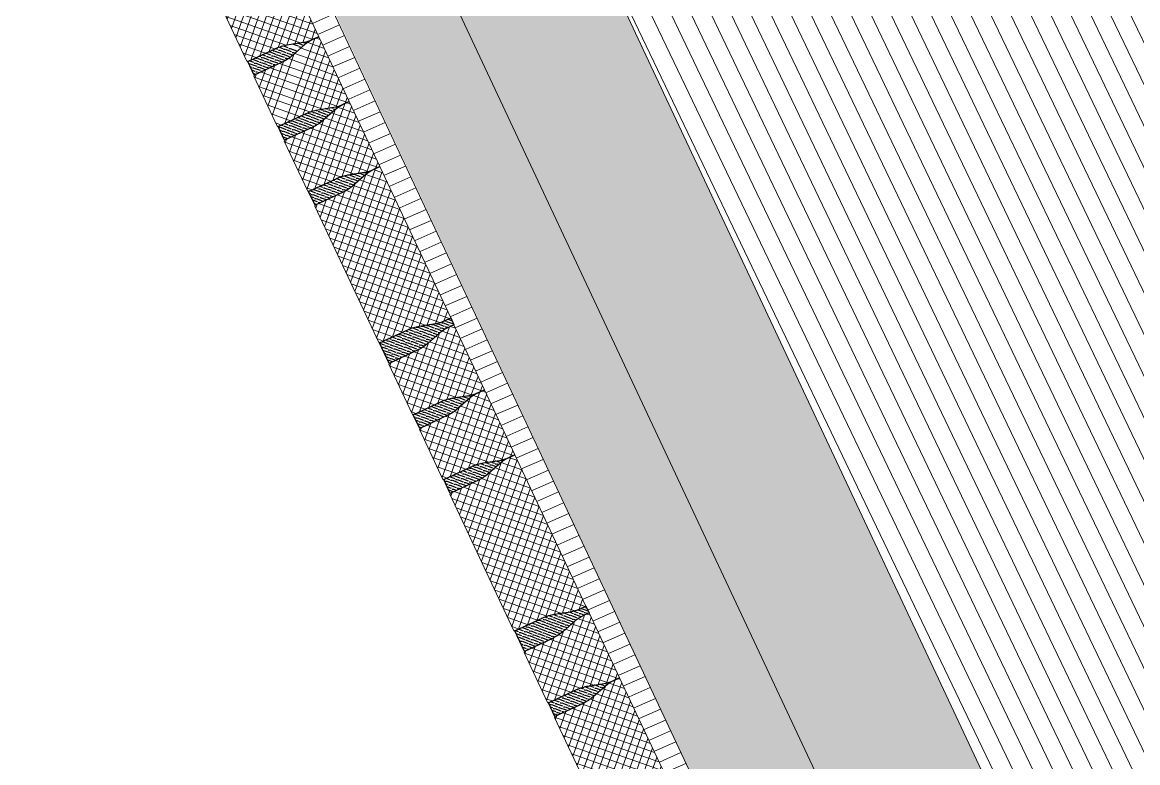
# Model space of a CAD drawing. Header units: metres. Extents: x 679304 to 680626, y 2747329 to 2750056.
# Drawn here: x 679478.939 to 679480.414, y 2747419.595 to 2747420.575 of the extents above; entities that cross this region are included whole.
import ezdxf

# ---------------------------------------------------------------- set-up
doc = ezdxf.new("R2010")
doc.units = ezdxf.units.M
doc.layers.add('-aux', color=50, linetype='Continuous', plot=False)
for name, color, linetype, lineweight in [('02-L-projecció', 6, 'Continuous', 5), ('02-L-seccionat', 4, 'Continuous', 5), ('3-TR Formigó', 252, 'Continuous', 0), ('3-TR terra compactada', 45, 'Continuous', 0), ('3-TR Tot-u', 37, 'Continuous', 0)]:
    doc.layers.add(name, color=color, linetype=linetype, lineweight=lineweight)
doc.layers.add('3-TR sorra granitica', color=254, linetype='Continuous', lineweight=0, true_color=0xf2dac9)
doc.layers.add('3-TR tot_u', color=8, linetype='Continuous', lineweight=5, true_color=0x787878)
doc.layers.add('EIT_3 TR sorra', color=9, linetype='Continuous', true_color=0xd8ceb0)
pattern_1 = [(43.98579928964267, (42.70210369779046, -17.56405656924471), (0.0019272751255722, 0.006603891924044), [0.0085328125000001, -0.0017065625, 0, -0.0017065625])]
pattern_2 = [(45.00024237466996, (-37.53245830153796, 32.3443432492204), (-0.0067352205821938, 0.0067351635992895), []), (135.0002423746699, (-37.53245830153796, 32.3443432492204), (-0.0067351635992895, -0.0067352205821938), [])]

# ---------------------------------------------------------------- blocks, each defined once
blk = doc.blocks.new('WTF Without Channel')
at = {"layer": '3-TR Formigó'}
h = blk.add_hatch(dxfattribs=at)
h.set_pattern_fill('ANSI37', color=256, scale=0.003, angle=-18.27580023555104, style=0)
h.set_pattern_definition([(45.00024237466996, (-37.85864819437016, 32.34688892681152), (-0.0067352205821938, 0.0067351635992895), []), (135.0002423746699, (-37.85864819437016, 32.34688892681152), (-0.0067351635992895, -0.0067352205821938), [])])
edge = h.paths.add_edge_path()
edge.add_line((5.274335849194493, 1.1865474563092), (5.274399716968353, 1.194742986466736))
edge.add_arc((5.225983627799663, 1.195120307008794), 0.0484175594302528, 359.5534865104954, 375.5525056368843)
edge.add_line((5.272628385669257, 1.208102087490261), (5.266843548373024, 1.228887534234673))
edge.add_arc((5.321895795953257, 1.244209227711642), 0.0571445907732082, 179.5534966429166, 195.552515769199, ccw=False)
edge.add_line((5.264752940370406, 1.244654548354447), (5.265073423835154, 1.285778574179858))
edge.add_line((5.265073423835154, 1.285778574179858), (5.26427624314342, 1.285784787964076))
edge.add_line((5.26427624314342, 1.285784787964076), (5.264282820609103, 1.286628837697208))
edge.add_line((5.264282820609103, 1.286628837697208), (5.118461378014352, 1.28776524309069))
edge.add_line((5.118461378014352, 1.28776524309069), (5.118454801712822, 1.286921189632267))
edge.add_line((5.118454801712822, 1.286921189632267), (5.117657619856935, 1.286927408538759))
edge.add_line((5.117657619856935, 1.286927408538759), (5.117337135460864, 1.245803379453719))
edge.add_arc((5.060194282650558, 1.246248700663744), 0.0571445880051682, 343.5544769262674, 359.5534960525498, ccw=False)
edge.add_line((5.115001048057045, 1.230070863850415), (5.108892967088785, 1.209378096275032))
edge.add_arc((5.155329727484884, 1.195670911872649), 0.0484175548776032, 163.5544746877584, 179.5534938141473)
edge.add_line((5.106913642820607, 1.196048226207495), (5.106849773184102, 1.187852697446943))
edge.add_line((5.106849773184102, 1.187852697446943), (5.274335849194493, 1.1865474563092))
h = blk.add_hatch(dxfattribs=at)
h.set_pattern_fill('ANSI37', color=256, scale=0.003, angle=-18.27580023555104, style=0)
h.set_pattern_definition([(45.00024237466996, (-37.85864822114568, 32.34688535891474), (-0.0067352205821938, 0.0067351635992895), []), (135.0002423746699, (-37.85864822114568, 32.34688535891474), (-0.0067351635992895, -0.0067352205821938), [])])
edge = h.paths.add_edge_path()
edge.add_line((5.369295995312448, 1.185800286941231), (5.369359866345938, 1.193995817564428))
edge.add_arc((5.320943770693511, 1.194373128035915), 0.0484175658353127, 359.5534984871145, 375.5525176135034)
edge.add_line((5.367588532020043, 1.207354919984937), (5.361803694258149, 1.228140365798027))
edge.add_arc((5.41685594076368, 1.243462054900217), 0.0571445885648837, 179.5534927060823, 195.5525118323647, ccw=False)
edge.add_line((5.359713087419684, 1.24390737945214), (5.360033572048585, 1.285031404346228))
edge.add_line((5.360033572048585, 1.285031404346228), (5.359236390425529, 1.285037616733462))
edge.add_line((5.359236390425529, 1.285037616733462), (5.359242969288196, 1.285881668794901))
edge.add_line((5.359242969288196, 1.285881668794901), (5.285947400706525, 1.286452869419009))
edge.add_line((5.285947400706525, 1.286452869419009), (5.285940822076689, 1.285608818754554))
edge.add_line((5.285940822076689, 1.285608818754554), (5.285143640220802, 1.285615034401417))
edge.add_line((5.285143640220802, 1.285615034401417), (5.284823156523223, 1.244491005316377))
edge.add_arc((5.227680307259307, 1.244936325335284), 0.0571445844496047, 343.55447809279025, 359.5534972190727, ccw=False)
edge.add_line((5.282487069585066, 1.228758490644396), (5.276378987685482, 1.208065721672029))
edge.add_arc((5.322815746541218, 1.194358538330866), 0.0484175530998214, 163.5544753761503, 179.5534945025393)
edge.add_line((5.274399663650136, 1.194735852070153), (5.274335796109106, 1.186540322843939))
edge.add_line((5.274335796109106, 1.186540322843939), (5.369295995312448, 1.185800286941231))
h = blk.add_hatch(dxfattribs=at)
h.set_pattern_fill('ANSI37', color=256, scale=0.003, angle=-18.27580023555104, style=0)
h.set_pattern_definition([(45.00024237466996, (-37.95360845154833, 32.34762182738632), (-0.0067352205821938, 0.0067351635992895), []), (135.0002423746699, (-37.95360845154833, 32.34762182738632), (-0.0067351635992895, -0.0067352205821938), [])])
edge = h.paths.add_edge_path()
edge.add_line((5.600525742259513, 1.184001780115068), (5.60058961212885, 1.192197308875621))
edge.add_arc((5.552173522028837, 1.192574622790563), 0.0484175603099021, 359.553494361161, 375.55251348755)
edge.add_line((5.598818278967108, 1.205556409899146), (5.593033440972384, 1.226341855712235))
edge.add_arc((5.648085697185758, 1.241663547868189), 0.0571445987360555, 179.5534930460487, 195.552512172331, ccw=False)
edge.add_line((5.590942833668258, 1.242108872160316), (5.591263318529989, 1.283232897985727))
edge.add_line((5.591263318529989, 1.283232897985727), (5.590466137139763, 1.2832391099073))
edge.add_line((5.590466137139763, 1.2832391099073), (5.590472714139785, 1.284083159174771))
edge.add_line((5.590472714139785, 1.284083159174771), (5.390907326110344, 1.285638398956508))
edge.add_line((5.390907326110344, 1.285638398956508), (5.390900746782016, 1.284794347826392))
edge.add_line((5.390900746782016, 1.284794347826392), (5.390103567021604, 1.284800564404577))
edge.add_line((5.390103567021604, 1.284800564404577), (5.389783081461381, 1.243676535785199))
edge.add_arc((5.332640222722451, 1.244121851093564), 0.0571445938876214, 343.5544828896844, 359.5535020159669, ccw=False)
edge.add_line((5.387446995454546, 1.22794401831925), (5.381338913089301, 1.207251251675189))
edge.add_arc((5.427775675607842, 1.193544070353533), 0.0484175560410483, 163.5544788952981, 179.5534980216869)
edge.add_line((5.379359589752446, 1.193921381141991), (5.379295720581602, 1.185725851915777))
edge.add_line((5.379295720581602, 1.185725851915777), (5.600525742259513, 1.184001780115068))
h = blk.add_hatch(dxfattribs=at)
h.set_pattern_fill('ANSI37', color=256, scale=0.003, angle=-18.27580023555104, style=0)
h.set_pattern_definition(pattern_2)
edge = h.paths.add_edge_path()
edge.add_line((5.695485915851485, 1.183258177246899), (5.69554978548799, 1.191453707404435))
edge.add_arc((5.647133686522005, 1.191831018341583), 0.0484175691523993, 359.5534979666397, 375.5525170930286)
edge.add_line((5.693778451162096, 1.204812810756267), (5.687993614331524, 1.225598255638034))
edge.add_arc((5.743045863917782, 1.240919946862665), 0.0571445921018824, 179.5534939280256, 195.5525130543081, ccw=False)
edge.add_line((5.685903007027398, 1.241365270223469), (5.686223491423469, 1.282489295117557))
edge.add_line((5.686223491423469, 1.282489295117557), (5.685426309800412, 1.282495507970453))
edge.add_line((5.685426309800412, 1.282495507970453), (5.685432887731757, 1.283339558634907))
edge.add_line((5.685432887731757, 1.283339558634907), (5.612137319615747, 1.283910760190338))
edge.add_line((5.612137319615747, 1.283910760190338), (5.612130741218742, 1.283066708594561))
edge.add_line((5.612130741218742, 1.283066708594561), (5.611333559595685, 1.283072924241424))
edge.add_line((5.611333559595685, 1.283072924241424), (5.611013075898107, 1.241948895622045))
edge.add_arc((5.553870226517775, 1.242394216469342), 0.0571445845724725, 343.5544772631445, 359.55349638942687, ccw=False)
edge.add_line((5.608676988727118, 1.226216380950064), (5.602568907293196, 1.205523612443358))
edge.add_arc((5.649005666148934, 1.191816429102195), 0.0484175530998218, 163.5544753761504, 179.5534945025393)
edge.add_line((5.60058958325785, 1.192193742841483), (5.600525714785497, 1.183998213149608))
edge.add_line((5.600525714785497, 1.183998213149608), (5.695485915851485, 1.183258177246899))
h = blk.add_hatch(dxfattribs=at)
h.set_pattern_fill('ANSI37', color=256, scale=0.003, angle=-18.27580023555104, style=0)
h.set_pattern_definition(pattern_2)
edge = h.paths.add_edge_path()
edge.add_line((5.790446172796826, 1.182525208685548), (5.790510042666163, 1.190720738843084))
edge.add_arc((5.74209395044371, 1.191098049677298), 0.0484175624082699, 359.5534980262568, 375.5525171526459)
edge.add_line((5.788738708573099, 1.20407984033227), (5.782953871509697, 1.224865287076682))
edge.add_arc((5.83800612333481, 1.240186974392196), 0.057144593210645, 179.553489550203, 195.5525086764853, ccw=False)
edge.add_line((5.780863265369724, 1.240632302127779), (5.781183748601641, 1.281756327021867))
edge.add_line((5.781183748601641, 1.281756327021867), (5.780386567677076, 1.281762541271747))
edge.add_line((5.780386567677076, 1.281762541271747), (5.780393145608421, 1.282606590073556))
edge.add_line((5.780393145608421, 1.282606590073556), (5.707097577492412, 1.283177791163326))
edge.add_line((5.707097577492412, 1.283177791163326), (5.707090998629745, 1.282333739567548))
edge.add_line((5.707090998629745, 1.282333739567548), (5.706293817006688, 1.282339957542718))
edge.add_line((5.706293817006688, 1.282339957542718), (5.705973333076279, 1.241215927526355))
edge.add_arc((5.648830480731636, 1.241661245422822), 0.0571445875136986, 343.5544802448532, 359.55349937113573, ccw=False)
edge.add_line((5.703637246603783, 1.225483411923051), (5.697529164704199, 1.204790643882007))
edge.add_arc((5.743965922252403, 1.191083463258843), 0.048417551076305, 163.5544780229145, 179.5534971493036)
edge.add_line((5.695549841367345, 1.191460774745793), (5.695485972894992, 1.183265246450901))
edge.add_line((5.695485972894992, 1.183265246450901), (5.790446172796826, 1.182525208685548))
h = blk.add_hatch(dxfattribs=at)
h.set_pattern_fill('ANSI37', color=256, scale=0.003, angle=-18.27580023555104, style=0)
h.set_pattern_definition(pattern_2)
edge = h.paths.add_edge_path()
edge.add_line((6.021675892269875, 1.180723203346134), (6.021739761906381, 1.18891873350367))
edge.add_arc((5.973323678433484, 1.18929604648729), 0.0484175536757299, 359.5534954021103, 375.5525145284992)
edge.add_line((6.01996842874464, 1.20227783266455), (6.014183591215576, 1.223063280340284))
edge.add_arc((6.069235839494302, 1.238384968846917), 0.0571445901134709, 179.553491654123, 195.5525107804054, ccw=False)
edge.add_line((6.012092984609942, 1.238830294460059), (6.012413468773182, 1.27995432028547))
edge.add_line((6.012413468773182, 1.27995432028547), (6.011616286218803, 1.279960532207042))
edge.add_line((6.011616286218803, 1.279960532207042), (6.011622864848639, 1.280804581940174))
edge.add_line((6.011622864848639, 1.280804581940174), (5.812057475887876, 1.282359822187573))
edge.add_line((5.812057475887876, 1.282359822187573), (5.812050896559547, 1.281515771057457))
edge.add_line((5.812050896559547, 1.281515771057457), (5.811253717031966, 1.28152198670432))
edge.add_line((5.811253717031966, 1.28152198670432), (5.810933231937404, 1.240397959481925))
edge.add_arc((5.753790369302841, 1.240843278466576), 0.0571445978117862, 343.55447923422247, 359.553498360505, ccw=False)
edge.add_line((5.808597144766416, 1.224665441084654), (5.802489062866833, 1.203972673043609))
edge.add_arc((5.848925817450725, 1.190265495371275), 0.0484175473978751, 163.5544803788848, 179.5534995052736)
edge.add_line((5.80050974022847, 1.190642804838717), (5.800445871057625, 1.18244727421552))
edge.add_line((5.800445871057625, 1.18244727421552), (6.021675892269875, 1.180723203346134))
h = blk.add_hatch(dxfattribs=at)
h.set_pattern_fill('ANSI37', color=256, scale=0.003, angle=-18.27580023555104, style=0)
h.set_pattern_definition([(45.00024237466996, (-37.11130812451925, 32.34106824081391), (-0.0067352205821938, 0.0067351635992895), []), (135.0002423746699, (-37.11130812451925, 32.34106824081391), (-0.0067351635992895, -0.0067352205821938), [])])
edge = h.paths.add_edge_path()
edge.add_line((6.116636092870201, 1.179983167909086), (6.116699962972369, 1.188178697600961))
edge.add_arc((6.06828386897672, 1.188556007839618), 0.0484175641767699, 359.5534987473519, 375.5525178737408)
edge.add_line((6.114928628646474, 1.201537799555809), (6.109143791350241, 1.22232324583456))
edge.add_arc((6.164196041169329, 1.237644935402411), 0.0571445918819698, 179.5534922650938, 195.5525113913764, ccw=False)
edge.add_line((6.107053184511777, 1.238090260419995), (6.107373668442185, 1.279214284382761))
edge.add_line((6.107373668442185, 1.279214284382761), (6.10657648705196, 1.279220497701317))
edge.add_line((6.10657648705196, 1.279220497701317), (6.106583065914627, 1.280064548831433))
edge.add_line((6.106583065914627, 1.280064548831433), (6.033287496867295, 1.28063574898988))
edge.add_line((6.033287496867295, 1.28063574898988), (6.03328091870312, 1.279791697859764))
edge.add_line((6.03328091870312, 1.279791697859764), (6.032483737545724, 1.279797915369273))
edge.add_line((6.032483737545724, 1.279797915369273), (6.032163253382485, 1.238673886284233))
edge.add_arc((5.975020402461789, 1.239119206070309), 0.0571445861045191, 343.55447833917515, 359.5534974654575, ccw=False)
edge.add_line((6.029827166444327, 1.22294137114659), (6.023719084544744, 1.202248601708562))
edge.add_arc((6.070155841627286, 1.18854141777184), 0.0484175515677744, 163.5544741061691, 179.5534932325581)
edge.add_line((6.021739760276567, 1.188918732572347), (6.021675892269875, 1.180723203346134))
edge.add_line((6.021675892269875, 1.180723203346134), (6.116636092870201, 1.179983167909086))
h = blk.add_hatch(dxfattribs=at)
h.set_pattern_fill('ANSI37', color=256, scale=0.003, angle=-18.27580023555104, style=0)
h.set_pattern_definition([(45.00024237466996, (-37.01634792415176, 32.3403282049112), (-0.0067352205821938, 0.0067351635992895), []), (135.0002423746699, (-37.01634792415176, 32.3403282049112), (-0.0067351635992895, -0.0067352205821938), [])])
edge = h.paths.add_edge_path()
edge.add_line((6.211596292772036, 1.179243132472039), (6.211660162874203, 1.187438661232591))
edge.add_arc((6.163244066147074, 1.187815976078856), 0.0484175669440744, 359.553493320212, 375.5525124466011)
edge.add_line((6.209888829712461, 1.200797764118761), (6.204103991484906, 1.221583209000528))
edge.add_arc((6.259156241071163, 1.23690490022516), 0.0571445921018824, 179.5534939280256, 195.5525130543081, ccw=False)
edge.add_line((6.20201338418078, 1.237350223585964), (6.20233386834402, 1.278474248945713))
edge.add_line((6.20233386834402, 1.278474248945713), (6.201536687186624, 1.27848046226427))
edge.add_line((6.201536687186624, 1.27848046226427), (6.2015432653508, 1.279324512928725))
edge.add_line((6.2015432653508, 1.279324512928725), (6.12824769700196, 1.279895714484156))
edge.add_line((6.12824769700196, 1.279895714484156), (6.128241118837784, 1.27905166335404))
edge.add_line((6.128241118837784, 1.27905166335404), (6.127443937214728, 1.279057879466564))
edge.add_line((6.127443937214728, 1.279057879466564), (6.127123453284319, 1.237933849915862))
edge.add_arc((6.06998060733396, 1.238379170400431), 0.0571445811397763, 343.5544776000207, 359.55349672630314, ccw=False)
edge.add_line((6.124787366346161, 1.222201336175204), (6.118679284679409, 1.201508566271514))
edge.add_arc((6.165116041878366, 1.187801383163182), 0.048417551444907, 163.5544750853557, 179.5534942117447)
edge.add_line((6.116699960644062, 1.1881786971353), (6.116636092870201, 1.179983167909086))
edge.add_line((6.116636092870201, 1.179983167909086), (6.211596292772036, 1.179243132472039))
h = blk.add_hatch(dxfattribs=at)
h.set_pattern_fill('ANSI37', color=256, scale=0.003, angle=-18.27580023555104, style=0)
h.set_pattern_definition([(45.00024237466996, (-36.75390167454939, 32.33827936230227), (-0.0067352205821938, 0.0067351635992895), []), (135.0002423746699, (-36.75390167454939, 32.33827936230227), (-0.0067351635992895, -0.0067352205821938), [])])
edge = h.paths.add_edge_path()
edge.add_line((6.379082369713749, 1.177937890868634), (6.379146236789118, 1.186133421026171))
edge.add_arc((6.330730146080064, 1.186510742629449), 0.0484175609788396, 359.5534852689248, 375.5525043953138)
edge.add_line((6.377374905722852, 1.199492522515357), (6.371590067495297, 1.220277969259769))
edge.add_arc((6.426642312344048, 1.235599658129129), 0.0571445869063404, 179.5534929265765, 195.552512052859, ccw=False)
edge.add_line((6.369499460656832, 1.236044982448221), (6.369819944354411, 1.27716900780797))
edge.add_line((6.369819944354411, 1.27716900780797), (6.369022762731354, 1.27717522205785))
edge.add_line((6.369022762731354, 1.27717522205785), (6.369029340895529, 1.278019272256643))
edge.add_line((6.369029340895529, 1.278019272256643), (6.223207898067947, 1.279155677650124))
edge.add_line((6.223207898067947, 1.279155677650124), (6.223201321533586, 1.278311624191702))
edge.add_line((6.223201321533586, 1.278311624191702), (6.22240413991053, 1.278317842166871))
edge.add_line((6.22240413991053, 1.278317842166871), (6.222083654815968, 1.237193814013154))
edge.add_arc((6.164940802238493, 1.2376391335664), 0.0571445877594331, 343.5544785855598, 359.55349771184234, ccw=False)
edge.add_line((6.21974756787781, 1.22146129840985), (6.21363948714238, 1.200768530368805))
edge.add_arc((6.260076243992092, 1.187061344775305), 0.0484175518135091, 163.5544721477969, 179.5534912741859)
edge.add_line((6.211660162408541, 1.187438661232591), (6.211596293004866, 1.179243131540716))
edge.add_line((6.211596293004866, 1.179243131540716), (6.379082369713749, 1.177937890868634))
at = {"layer": '3-TR sorra granitica'}
h = blk.add_hatch(dxfattribs=at)
h.set_pattern_fill('LINE', color=256, scale=0.005, angle=69.79554310522073, style=0)
h.set_pattern_definition([(88.07158571544173, (24.38160755960521, 250.1310369702987), (-0.0158660092037632, 0.0005342068383153), [])])
h.paths.add_polyline_path([(4.109838522367816, 1.19540117494762), (4.109838522367816, 1.164258395321668), (7.138061968705322, 1.140680318232626), (7.138295544872697, 1.170679409056902)])
at = {"layer": '3-TR terra compactada'}
h = blk.add_hatch(dxfattribs=at)
h.set_pattern_fill('LINE', color=256, scale=0.0075, style=0)
h.set_pattern_definition([(3.2e-15, (-0.0845599917398725, -1.595055404119194), (0, 0.0238125), [])])
h.paths.add_polyline_path([(-5.5362639912e-06, 0.8741881636903938), (-5.5362373756e-06, -0.7499505232405764), (7.645201560558568, -0.7499505230225632), (7.644030673154993, 0.7866132804195951), (4.536513713151984, 0.8108087480970578), (4.458066120157297, 1.011425611906631), (4.110179208653628, 1.01413429750308), (4.110179208653628, 0.464878128050252), (2.490238671648917, 0.464878128050252), (2.376964243046694, 0.8574036178634836)])
at = {"layer": '3-TR Tot-u'}
h = blk.add_hatch(dxfattribs=at)
h.set_pattern_fill('EARTH', color=256, scale=0.005, angle=-84.07414778341365)
h.set_pattern_definition([(275.9258522165863, (0.9099414530768278, 0.0002146673300789), (0.0348582512672567, -0.0283024260194916), [0.03175, -0.03175]), (275.9258522165863, (0.9217840800680932, 0.0014438845640345), (0.0348582512672567, -0.0283024260194916), [0.03175, -0.03175]), (275.9258522165863, (0.9336267070593585, 0.0026731017979911), (0.0348582512672567, -0.0283024260194916), [0.03175, -0.03175]), (5.925852216586344, (0.9379839884677654, -0.0008647014544456), (0.0283024260194916, 0.0348582512672567), [0.03175, -0.03175]), (5.925852216586344, (0.9392132057017214, -0.0127073284457113), (0.0283024260194916, 0.0348582512672567), [0.03175, -0.03175]), (5.925852216586344, (0.9404424229356775, -0.0245499554369761), (0.0283024260194916, 0.0348582512672567), [0.03175, -0.03175])])
h.paths.add_polyline_path([(4.458066120157297, 1.011425611906631), (4.536513713151984, 0.8108087480970578), (7.045310067276945, 0.7912749848995057), (7.045142306829839, 0.9912823533590024)])
at = {"layer": '3-TR tot_u'}
h = blk.add_hatch(dxfattribs=at)
h.set_pattern_fill('AR-CONC', color=256, scale=0.00025, angle=90.2767808814877)
h.set_pattern_definition([(158.5528234917087, (-29.71541550905886, 32.28352282687176), (-0.0107141402034254, 0.044447035376545), [0.0047625, -0.0523874999999999]), (103.5528234917086, (-29.71541550905886, 32.28352282687176), (-0.0424785118228859, -0.023550522021069), [0.00381, -0.0419101460425]), (209.0042681917087, (-29.71630835124734, 32.28722673493523), (-0.0531926501422748, 0.02089651386104), [0.0040475022, -0.04452256115]), (154.7370234917087, (-29.72745549922321, 32.27948195605625), (-0.0115985479611795, 0.0675920588494293), [0.00714375, -0.07858125]), (205.1883811017086, (-29.72842205000553, 32.28511462013323), (-0.0775261334246697, 0.0365851644947411), [0.006071255785, -0.0667839020399999]), (99.7369746617087, (-29.72745549922321, 32.27948195605625), (-0.0775261334228526, 0.0365851644989041), [0.0057149917675, -0.06286493298]), (129.5528234917087, (-29.72646593732271, 32.28651216837663), (0.0121775151172739, 0.0440684300330541), [0.0047625, -0.0523875]), (74.55282349170876, (-29.72646593732271, 32.28651216837663), (-0.0485699864642681, -3.6222662926e-06), [0.00381, -0.04191]), (180.0042684917087, (-29.72545114449668, 32.29018453766677), (-0.03639247154542, 0.0440648076110169), [0.0040475022, -0.0445224844]), (146.0528234917087, (-29.71541550905886, 32.28352282687176), (-0.0202858755293765, -0.0059938829911539), [0, -0.041402, 0, -0.042545, 0, -0.04206875]), (116.0528234917086, (-29.71541550905886, 32.28352282687176), (-0.029058715882956, 0.0078679387731884), [0, -0.024257, 0, -0.0404495, 0, -0.01603375]), (76.05282349170872, (-29.71090993808094, 32.2700982375731), (-0.0094277576651996, 0.0325917034802766), [0, -0.015875, 0, -0.04953, 0, -0.0657224999999999]), (66.05282349170874, (-29.70888950244035, 32.26407824249093), (-0.0178091657507807, 0.0330852106957734), [0, -0.0206375, 0, -0.032893, 0, -0.0466725])])
h.paths.add_polyline_path([(4.458066120157297, 1.011425611906631), (7.047019316645775, 0.9912677387549901), (7.138047511116834, 1.138823313425222), (4.399230425411283, 1.161888259763811)])
at = {"layer": 'EIT_3 TR sorra'}
h = blk.add_hatch(dxfattribs=at)
h.set_pattern_fill('ANSI36', color=256, scale=0.001075, angle=-1.014200710357326, style=0, double=1)
h.set_pattern_definition(pattern_1)
edge = h.paths.add_edge_path()
edge.add_line((5.274335822651799, 1.186543890740723), (5.274399691822644, 1.194739420432598))
edge.add_arc((5.225983610354938, 1.195116735668445), 0.0484175516881507, 359.5534927184855, 375.5525118445975)
edge.add_line((5.272628359359394, 1.208098519127816), (5.266843522994484, 1.228883970528841))
edge.add_arc((5.321895773539257, 1.244205666956671), 0.0571445944203903, 179.5534986963566, 195.552517822575, ccw=False)
edge.add_line((5.264752914293374, 1.244650985579938), (5.265073427094783, 1.285778505727649))
edge.add_line((5.265073427094783, 1.285778505727649), (5.285143696100156, 1.285622093360871))
edge.add_line((5.285143696100156, 1.285622093360871), (5.284823183531578, 1.244494573678822))
edge.add_arc((5.227680324210672, 1.244939893129119), 0.0571445945018568, 343.55447874143897, 359.5534978677499, ccw=False)
edge.add_line((5.28248709636059, 1.228762056212873), (5.276379014926668, 1.208069289103151))
edge.add_arc((5.322815766690156, 1.194362103379674), 0.0484175469721637, 163.5544702963147, 179.5534894225274)
edge.add_line((5.274399689959999, 1.19473942136392), (5.274335821953307, 1.186543890740723))
h = blk.add_hatch(dxfattribs=at)
h.set_pattern_fill('ANSI36', color=256, scale=0.001075, angle=-1.014200710357326, style=0, double=1)
h.set_pattern_definition(pattern_1)
edge = h.paths.add_edge_path()
edge.add_line((5.379295692874755, 1.1857223585248), (5.369295997873585, 1.185800287406892))
edge.add_line((5.369295997873585, 1.185800287406892), (5.369359866345938, 1.193995817564428))
edge.add_arc((5.320943784645401, 1.194373131143496), 0.0484175519080631, 359.553494681153, 375.5525138072649)
edge.add_line((5.367588533417027, 1.207354916259647), (5.361803696120794, 1.228140366729349))
edge.add_arc((5.416855942510137, 1.24346205665996), 0.0571445886750671, 179.5534935375803, 195.5525126637987, ccw=False)
edge.add_line((5.359713089049499, 1.243907380383462), (5.360033600686755, 1.28503490285948))
edge.add_line((5.360033600686755, 1.28503490285948), (5.390103566555943, 1.2848005653359))
edge.add_line((5.390103566555943, 1.2848005653359), (5.389783053521703, 1.243673040531576))
edge.add_arc((5.332640199403965, 1.244118359023587), 0.0571445892913794, 343.5544796615772, 359.5534987878881, ccw=False)
edge.add_line((5.387446966816376, 1.227940524462611), (5.381338885615285, 1.20724775781855))
edge.add_arc((5.427775641157992, 1.193540574942971), 0.0484175497905224, 163.5544747946497, 179.5534939208625)
edge.add_line((5.379359561579938, 1.193917889147997), (5.379295692874755, 1.1857223585248))
edge.add_line((5.379295692874755, 1.1857223585248), (5.369295997873585, 1.185800287406892))
h = blk.add_hatch(dxfattribs=at)
h.set_pattern_fill('ANSI36', color=256, scale=0.001075, angle=-1.014200710357326, style=0, double=1)
h.set_pattern_definition(pattern_1)
edge = h.paths.add_edge_path()
edge.add_line((5.600525742958005, 1.18400178058073), (5.600589609567713, 1.192197310738266))
edge.add_arc((5.552173519466865, 1.192574624653098), 0.0484175603107353, 359.553494361299, 375.5525134874109)
edge.add_line((5.598818276405971, 1.205556411761791), (5.593033440972384, 1.22634186083451))
edge.add_arc((5.648085692332063, 1.241663551463612), 0.057144593650697, 179.5534928760975, 195.5525120023159, ccw=False)
edge.add_line((5.590942833901088, 1.242108875885606), (5.591263345538344, 1.28323639696464))
edge.add_line((5.591263345538344, 1.28323639696464), (5.61133361570787, 1.283079985994846))
edge.add_line((5.61133361570787, 1.283079985994846), (5.611013102207969, 1.241952463518829))
edge.add_arc((5.553870252827739, 1.24239778436611), 0.0571445845723711, 343.55447726313025, 359.5534963894412, ccw=False)
edge.add_line((5.608677015036981, 1.226219948846847), (5.602568934534382, 1.205527181737125))
edge.add_arc((5.649005691035377, 1.191819993658378), 0.0484175521826412, 163.5544692103268, 179.5534883365395)
edge.add_line((5.600589609102051, 1.192197312600911), (5.600525742026682, 1.184001779649407))
h = blk.add_hatch(dxfattribs=at)
h.set_pattern_fill('ANSI36', color=256, scale=0.001075, angle=-1.014200710357326, style=0, double=1)
h.set_pattern_definition(pattern_1)
edge = h.paths.add_edge_path()
edge.add_line((5.695485891404267, 1.18325467966497), (5.695549758712466, 1.191450209822506))
edge.add_arc((5.647133671692348, 1.191827521614897), 0.0484175572135612, 359.5534968444409, 375.5525159705529)
edge.add_line((5.693778425085064, 1.204809309914709), (5.687993588720154, 1.22559475991875))
edge.add_arc((5.743045838655884, 1.240916448658243), 0.057144591772241, 179.5534914336609, 195.5525105598794, ccw=False)
edge.add_line((5.685902982114519, 1.241361774504185), (5.686223494450267, 1.282489295117557))
edge.add_line((5.686223494450267, 1.282489295117557), (5.70629376345564, 1.282332885079086))
edge.add_line((5.70629376345564, 1.282332885079086), (5.70597325018857, 1.241205362603069))
edge.add_arc((5.648830400691924, 1.24165068427874), 0.0571445846952384, 343.55447643348356, 359.5534955597945, ccw=False)
edge.add_line((5.703637162784751, 1.225472847931087), (5.697529082514982, 1.204780079890043))
edge.add_arc((5.743965840439924, 1.191072889921685), 0.0484175540832902, 163.5544675427484, 179.5534866689612)
edge.add_line((5.695549756616991, 1.191450210288167), (5.695485890472944, 1.183254678267986))
h = blk.add_hatch(dxfattribs=at)
h.set_pattern_fill('ANSI36', color=256, scale=0.001075, angle=-1.014200710357326, style=0, double=1)
h.set_pattern_definition(pattern_1)
edge = h.paths.add_edge_path()
edge.add_line((5.800445842652287, 1.182443781290204), (5.79044614881527, 1.182521710637957))
edge.add_line((5.79044614881527, 1.182521710637957), (5.790510015657808, 1.190717241261155))
edge.add_arc((5.742093935846881, 1.191094556264172), 0.0484175500296078, 359.5534929787227, 375.5525121048346)
edge.add_line((5.788738683194559, 1.204076339490712), (5.782953845898326, 1.224861789960415))
edge.add_arc((5.838006089206942, 1.240183477768585), 0.0571445851380687, 179.5534923156377, 195.5525114418561, ccw=False)
edge.add_line((5.780863239292692, 1.240628802683205), (5.781183751395609, 1.281756326556206))
edge.add_line((5.781183751395609, 1.281756326556206), (5.811253716100644, 1.281521986238659))
edge.add_line((5.811253716100644, 1.281521986238659), (5.810933203764896, 1.240394462831319))
edge.add_arc((5.75379035426825, 1.24083978450699), 0.0571445846952384, 343.55447643348356, 359.5534955597945, ccw=False)
edge.add_line((5.808597116361077, 1.224661948159337), (5.802489035392817, 1.203969180583954))
edge.add_arc((5.848925789278744, 1.190261997941205), 0.048417548135608, 163.554474503855, 179.5534936300679)
edge.add_line((5.80050971135747, 1.190639312379063), (5.800445842652287, 1.182443781290204))
edge.add_line((5.800445842652287, 1.182443781290204), (5.79044614881527, 1.182521710637957))
h = blk.add_hatch(dxfattribs=at)
h.set_pattern_fill('ANSI36', color=256, scale=0.001075, angle=-1.014200710357326, style=0, double=1)
h.set_pattern_definition(pattern_1)
edge = h.paths.add_edge_path()
edge.add_line((6.021675893434029, 1.180723204743117), (6.021739760043736, 1.188918733969331))
edge.add_arc((5.973323674680395, 1.189296045528892), 0.0484175555550183, 359.5534971046783, 375.5525162307902)
edge.add_line((6.019968426416333, 1.202277833595872), (6.014183591215576, 1.223063284996897))
edge.add_arc((6.069235839145283, 1.238384975988728), 0.0571445904435667, 179.5534941485519, 195.5525132747703, ccw=False)
edge.add_line((6.01209298391145, 1.238830299116671), (6.012413496247198, 1.279957818798721))
edge.add_line((6.012413496247198, 1.279957818798721), (6.032483765951063, 1.279801409225911))
edge.add_line((6.032483765951063, 1.279801409225911), (6.032163252683993, 1.238673886749894))
edge.add_arc((5.975020401414152, 1.239119209021124), 0.0571445864730207, 343.5544758502219, 359.55349497653265, ccw=False)
edge.add_line((6.029827165047343, 1.222941371612251), (6.023719084311913, 1.202248603105545))
edge.add_arc((6.070155837615764, 1.188541416320848), 0.0484175487499452, 163.5544696079227, 179.5534887341356)
edge.add_line((6.021739759112413, 1.188918734900654), (6.021675892269875, 1.180723203346134))
h = blk.add_hatch(dxfattribs=at)
h.set_pattern_fill('ANSI36', color=256, scale=0.001075, angle=-1.014200710357326, style=0, double=1)
h.set_pattern_definition(pattern_1)
edge = h.paths.add_edge_path()
edge.add_line((6.116636093801524, 1.179983168374747), (6.116699960178401, 1.188178698532284))
edge.add_arc((6.068283878477865, 1.188556012111352), 0.0484175519080631, 359.553494681153, 375.5525138072649)
edge.add_line((6.11492862724949, 1.201537797227502), (6.109143791583072, 1.22232324955985))
edge.add_arc((6.164196041053141, 1.2376449416129), 0.0571445922120656, 179.5534947595226, 195.5525138857411, ccw=False)
edge.add_line((6.107053184046115, 1.238090264145285), (6.107373695916201, 1.279217784292996))
edge.add_line((6.107373695916201, 1.279217784292996), (6.127443965620066, 1.279061374720186))
edge.add_line((6.127443965620066, 1.279061374720186), (6.127123452352996, 1.237933851312846))
edge.add_arc((6.069980602972766, 1.238379172160128), 0.0571445845723711, 343.55447726313025, 359.5534963894412, ccw=False)
edge.add_line((6.124787365182008, 1.222201336640865), (6.118679283980917, 1.201508568134159))
edge.add_arc((6.165116037168353, 1.187801380521073), 0.0484175488728124, 163.5544686287371, 179.5534877549499)
edge.add_line((6.116699958548586, 1.188178699929268), (6.116636092870201, 1.179983167443425))
h = blk.add_hatch(dxfattribs=at)
h.set_pattern_fill('ANSI36', color=256, scale=0.001075, angle=-1.014200710357326, style=0, double=1)
h.set_pattern_definition(pattern_1)
edge = h.paths.add_edge_path()
edge.add_line((6.211596293936189, 1.179243133403361), (6.211660160778727, 1.187438663095236))
edge.add_arc((6.163244069137517, 1.187815978071288), 0.0484175618593219, 359.5534931197292, 375.5525122458412)
edge.add_line((6.209888827849816, 1.200797764584422), (6.204103991717737, 1.221583215985448))
edge.add_arc((6.259156235026352, 1.236904903793618), 0.0571445851380687, 179.5534923156377, 195.5525114418561, ccw=False)
edge.add_line((6.202013385112103, 1.237350228708238), (6.202333896749358, 1.27847774932161))
edge.add_line((6.202333896749358, 1.27847774932161), (6.222404166686054, 1.278321339283139))
edge.add_line((6.222404166686054, 1.278321339283139), (6.222083652720492, 1.237193816807121))
edge.add_arc((6.164940800143117, 1.237639136360352), 0.0571445877593327, 343.55447858554584, 359.55349771185666, ccw=False)
edge.add_line((6.219747565782334, 1.221461301203818), (6.213639485046904, 1.200768535025418))
edge.add_arc((6.260076241664314, 1.18706134777506), 0.0484175520597739, 163.5544701895124, 179.5534893157251)
edge.add_line((6.211660159847404, 1.187438665889204), (6.211596293237697, 1.1792431329377))
at = {"layer": '-aux'}
for points in [[(5.274335821953307, 1.186543890740723), (5.274335822651799, 1.186543890740723), (5.274399691822644, 1.194739420432598, 0.0699225111475427), (5.272628359359394, 1.208098519127816), (5.266843522994484, 1.228883970528841, -0.0699225111480096), (5.264752914293374, 1.244650985579938), (5.265073427094783, 1.285778505727649), (5.285143696100156, 1.285622093360871), (5.284823183531578, 1.244494573678822, -0.0699225111484148), (5.28248709636059, 1.228762056212873), (5.276379014926668, 1.208069289103151, 0.0699225111479849), (5.274399689959999, 1.19473942136392), (5.274335821953307, 1.186543890740723), (5.274335822651799, 1.186543890740723)], [(5.379295692874755, 1.1857223585248), (5.369295997873585, 1.185800287406892), (5.369359866345938, 1.193995817564428, 0.0699225111475427), (5.367588533417027, 1.207354916259647), (5.361803696120794, 1.228140366729349, -0.0699225111480096), (5.359713089049499, 1.243907380383462), (5.360033600686755, 1.28503490285948), (5.390103566555943, 1.2848005653359), (5.389783053521703, 1.243673040531576, -0.0699225111484148), (5.387446966816376, 1.227940524462611), (5.381338885615285, 1.20724775781855, 0.0699225111479849), (5.379359561579938, 1.193917889147997), (5.379295692874755, 1.1857223585248), (5.369295997873585, 1.185800287406892)], [(5.600525742026682, 1.184001779649407), (5.600525742958005, 1.18400178058073), (5.600589609567713, 1.192197310738266, 0.0699225111475427), (5.598818276405971, 1.205556411761791), (5.593033440972384, 1.22634186083451, -0.0699225111480096), (5.590942833901088, 1.242108875885606), (5.591263345538344, 1.28323639696464), (5.61133361570787, 1.283079985994846), (5.611013102207969, 1.241952463518829, -0.0699225111484148), (5.608677015036981, 1.226219948846847), (5.602568934534382, 1.205527181737125, 0.0699225111479849), (5.600589609102051, 1.192197312600911), (5.600525742026682, 1.184001779649407), (5.600525742958005, 1.18400178058073)], [(5.695485890472944, 1.183254678267986), (5.695485891404267, 1.18325467966497), (5.695549758712466, 1.191450209822506, 0.0699225111475427), (5.693778425085064, 1.204809309914709), (5.687993588720154, 1.22559475991875, -0.0699225111480096), (5.685902982114519, 1.241361774504185), (5.686223494450267, 1.282489295117557), (5.70629376345564, 1.282332885079086), (5.70597325018857, 1.241205362603069, -0.0699225111484148), (5.703637162784751, 1.225472847931087), (5.697529082514982, 1.204780079890043, 0.0699225111479849), (5.695549756616991, 1.191450210288167), (5.695485890472944, 1.183254678267986), (5.695485891404267, 1.18325467966497)], [(5.800445842652287, 1.182443781290204), (5.79044614881527, 1.182521710637957), (5.790510015657808, 1.190717241261155, 0.0699225111475427), (5.788738683194559, 1.204076339490712), (5.782953845898326, 1.224861789960415, -0.0699225111480096), (5.780863239292692, 1.240628802683205), (5.781183751395609, 1.281756326556206), (5.811253716100644, 1.281521986238659), (5.810933203764896, 1.240394462831319, -0.0699225111484148), (5.808597116361077, 1.224661948159337), (5.802489035392817, 1.203969180583954, 0.0699225111479849), (5.80050971135747, 1.190639312379063), (5.800445842652287, 1.182443781290204), (5.79044614881527, 1.182521710637957)], [(6.021675892269875, 1.180723203346134), (6.021675893434029, 1.180723204743117), (6.021739760043736, 1.188918733969331, 0.0699225111475427), (6.019968426416333, 1.202277833595872), (6.014183591215576, 1.223063284996897, -0.0699225111480096), (6.01209298391145, 1.238830299116671), (6.012413496247198, 1.279957818798721), (6.032483765951063, 1.279801409225911), (6.032163252683993, 1.238673886749894, -0.0699225111484148), (6.029827165047343, 1.222941371612251), (6.023719084311913, 1.202248603105545, 0.0699225111479849), (6.021739759112413, 1.188918734900654), (6.021675892269875, 1.180723203346134), (6.021675893434029, 1.180723204743117)], [(6.116636092870201, 1.179983167443425), (6.116636093801524, 1.179983168374747), (6.116699960178401, 1.188178698532284, 0.0699225111475427), (6.11492862724949, 1.201537797227502), (6.109143791583072, 1.22232324955985, -0.0699225111480096), (6.107053184046115, 1.238090264145285), (6.107373695916201, 1.279217784292996), (6.127443965620066, 1.279061374720186), (6.127123452352996, 1.237933851312846, -0.0699225111484148), (6.124787365182008, 1.222201336640865), (6.118679283980917, 1.201508568134159, 0.0699225111479849), (6.116699958548586, 1.188178699929268), (6.116636092870201, 1.179983167443425), (6.116636093801524, 1.179983168374747)], [(6.211596293237697, 1.1792431329377), (6.211596293936189, 1.179243133403361), (6.211660160778727, 1.187438663095236, 0.0699225111475427), (6.209888827849816, 1.200797764584422), (6.204103991717737, 1.221583215985448, -0.0699225111480096), (6.202013385112103, 1.237350228708238), (6.202333896749358, 1.27847774932161), (6.222404166686054, 1.278321339283139), (6.222083652720492, 1.237193816807121, -0.0699225111484148), (6.219747565782334, 1.221461301203818), (6.213639485046904, 1.200768535025418, 0.0699225111479849), (6.211660159847404, 1.187438665889204), (6.211596293237697, 1.1792431329377), (6.211596293936189, 1.179243133403361)]]:
    blk.add_lwpolyline(points, format="xyb", dxfattribs=at)
at = {"layer": '02-L-projecció'}
for points in [[(7.138061970567967, 1.140680313576013), (4.109838522367816, 1.164258392993361)], [(7.045142306829839, 0.9912823533590024), (4.110179208653628, 1.01413429750308)], [(7.644030673154993, 0.7866132804195951), (4.536513713151984, 0.8108087480970578), (4.458066120157297, 1.011425611906631)]]:
    blk.add_lwpolyline(points, dxfattribs=at)
blk.add_lwpolyline([(-5.5362639912e-06, 0.8741881636903938), (-5.5362373756e-06, -0.7499505232405764), (7.645201560558568, -0.7499505230225632), (7.644030673154993, 0.7866132804195951), (4.536513713151984, 0.8108087480970578), (4.458066120157297, 1.011425611906631), (4.110179208653628, 1.01413429750308), (4.110179208653628, 0.464878128050252), (2.490238671648917, 0.464878128050252), (2.376964243046694, 0.8574036178634836)], close=True, dxfattribs=at)
at = {"layer": '02-L-seccionat'}
for points in [[(5.274335849194493, 1.1865474563092), (5.274399716968353, 1.194742986466736, 0.0699225111487571), (5.272628385669257, 1.208102087490261), (5.266843548373024, 1.228887534234673, -0.0699225111482901), (5.264752940370406, 1.244654548354447), (5.265073423835154, 1.285778574179858), (5.26427624314342, 1.285784787964076), (5.264282820609103, 1.286628837697208), (5.118461378014352, 1.28776524309069), (5.118454801712822, 1.286921189632267), (5.117657619856935, 1.286927408538759), (5.117337135460864, 1.245803379453719, -0.0699225111482901), (5.115001048057045, 1.230070863850415), (5.108892967088785, 1.209378096275032, 0.0699225111487571), (5.106913642820607, 1.196048226207495), (5.106849773184102, 1.187852697446943)], [(5.369295995312448, 1.185800286941231), (5.369359866345938, 1.193995817564428, 0.0699225111487571), (5.367588532020043, 1.207354919984937), (5.361803694258149, 1.228140365798027, -0.0699225111482901), (5.359713087419684, 1.24390737945214), (5.360033572048585, 1.285031404346228), (5.359236390425529, 1.285037616733462), (5.359242969288196, 1.285881668794901), (5.285947400706525, 1.286452869419009), (5.285940822076689, 1.285608818754554), (5.285143640220802, 1.285615034401417), (5.284823156523223, 1.244491005316377, -0.0699225111482901), (5.282487069585066, 1.228758490644396), (5.276378987685482, 1.208065721672029, 0.0699225111487571), (5.274399663650136, 1.194735852070153), (5.274335796109106, 1.186540322843939)], [(5.600525742259513, 1.184001780115068), (5.60058961212885, 1.192197308875621, 0.0699225111487571), (5.598818278967108, 1.205556409899146), (5.593033440972384, 1.226341855712235, -0.0699225111482901), (5.590942833668258, 1.242108872160316), (5.591263318529989, 1.283232897985727), (5.590466137139763, 1.2832391099073), (5.590472714139785, 1.284083159174771), (5.390907326110344, 1.285638398956508), (5.390900746782016, 1.284794347826392), (5.390103567021604, 1.284800564404577), (5.389783081461381, 1.243676535785199, -0.0699225111482901), (5.387446995454546, 1.22794401831925), (5.381338913089301, 1.207251251675189, 0.0699225111487571), (5.379359589752446, 1.193921381141991), (5.379295720581602, 1.185725851915777)], [(5.695485915851485, 1.183258177246899), (5.69554978548799, 1.191453707404435, 0.0699225111487571), (5.693778451162096, 1.204812810756267), (5.687993614331524, 1.225598255638034, -0.0699225111482901), (5.685903007027398, 1.241365270223469), (5.686223491423469, 1.282489295117557), (5.685426309800412, 1.282495507970453), (5.685432887731757, 1.283339558634907), (5.612137319615747, 1.283910760190338), (5.612130741218742, 1.283066708594561), (5.611333559595685, 1.283072924241424), (5.611013075898107, 1.241948895622045, -0.0699225111482901), (5.608676988727118, 1.226216380950064), (5.602568907293196, 1.205523612443358, 0.0699225111487571), (5.60058958325785, 1.192193742841483), (5.600525714785497, 1.183998213149608)], [(5.790446172796826, 1.182525208685548), (5.790510042666163, 1.190720738843084, 0.0699225111487571), (5.788738708573099, 1.20407984033227), (5.782953871509697, 1.224865287076682, -0.0699225111482901), (5.780863265369724, 1.240632302127779), (5.781183748601641, 1.281756327021867), (5.780386567677076, 1.281762541271747), (5.780393145608421, 1.282606590073556), (5.707097577492412, 1.283177791163326), (5.707090998629745, 1.282333739567548), (5.706293817006688, 1.282339957542718), (5.705973333076279, 1.241215927526355, -0.0699225111482901), (5.703637246603783, 1.225483411923051), (5.697529164704199, 1.204790643882007, 0.0699225111487571), (5.695549841367345, 1.191460774745793), (5.695485972894992, 1.183265246450901)], [(6.021675892269875, 1.180723203346134), (6.021739761906381, 1.18891873350367, 0.0699225111487571), (6.01996842874464, 1.20227783266455), (6.014183591215576, 1.223063280340284, -0.0699225111482901), (6.012092984609942, 1.238830294460059), (6.012413468773182, 1.27995432028547), (6.011616286218803, 1.279960532207042), (6.011622864848639, 1.280804581940174), (5.812057475887876, 1.282359822187573), (5.812050896559547, 1.281515771057457), (5.811253717031966, 1.28152198670432), (5.810933231937404, 1.240397959481925, -0.0699225111482901), (5.808597144766416, 1.224665441084654), (5.802489062866833, 1.203972673043609, 0.0699225111487571), (5.80050974022847, 1.190642804838717), (5.800445871057625, 1.18244727421552)], [(6.116636092870201, 1.179983167909086), (6.116699962972369, 1.188178697600961, 0.0699225111487571), (6.114928628646474, 1.201537799555809), (6.109143791350241, 1.22232324583456, -0.0699225111482901), (6.107053184511777, 1.238090260419995), (6.107373668442185, 1.279214284382761), (6.10657648705196, 1.279220497701317), (6.106583065914627, 1.280064548831433), (6.033287496867295, 1.28063574898988), (6.03328091870312, 1.279791697859764), (6.032483737545724, 1.279797915369273), (6.032163253382485, 1.238673886284233, -0.0699225111482901), (6.029827166444327, 1.22294137114659), (6.023719084544744, 1.202248601708562, 0.0699225111487571), (6.021739760276567, 1.188918732572347), (6.021675892269875, 1.180723203346134)], [(6.211596292772036, 1.179243132472039), (6.211660162874203, 1.187438661232591, 0.0699225111487571), (6.209888829712461, 1.200797764118761), (6.204103991484906, 1.221583209000528, -0.0699225111482901), (6.20201338418078, 1.237350223585964), (6.20233386834402, 1.278474248945713), (6.201536687186624, 1.27848046226427), (6.2015432653508, 1.279324512928725), (6.12824769700196, 1.279895714484156), (6.128241118837784, 1.27905166335404), (6.127443937214728, 1.279057879466564), (6.127123453284319, 1.237933849915862, -0.0699225111482901), (6.124787366346161, 1.222201336175204), (6.118679284679409, 1.201508566271514, 0.0699225111487571), (6.116699960644062, 1.1881786971353), (6.116636092870201, 1.179983167909086)], [(6.379082369713749, 1.177937890868634), (6.379146236789118, 1.186133421026171, 0.0699225111487571), (6.377374905722852, 1.199492522515357), (6.371590067495297, 1.220277969259769, -0.0699225111482901), (6.369499460656832, 1.236044982448221), (6.369819944354411, 1.27716900780797), (6.369022762731354, 1.27717522205785), (6.369029340895529, 1.278019272256643), (6.223207898067947, 1.279155677650124), (6.223201321533586, 1.278311624191702), (6.22240413991053, 1.278317842166871), (6.222083654815968, 1.237193814013154, -0.0699225111482901), (6.21974756787781, 1.22146129840985), (6.21363948714238, 1.200768530368805, 0.0699225111487571), (6.211660162408541, 1.187438661232591), (6.211596293004866, 1.179243131540716)]]:
    blk.add_lwpolyline(points, format="xyb", close=True, dxfattribs=at)

msp = doc.modelspace()

# ---------------------------------------------------------------- block references
at = {"rotation": 115.5575828866667}
msp.add_blockref('WTF Without Channel', (679483.0746399838, 2747415.46115167), dxfattribs=at)

doc.saveas('drawing.dxf')
